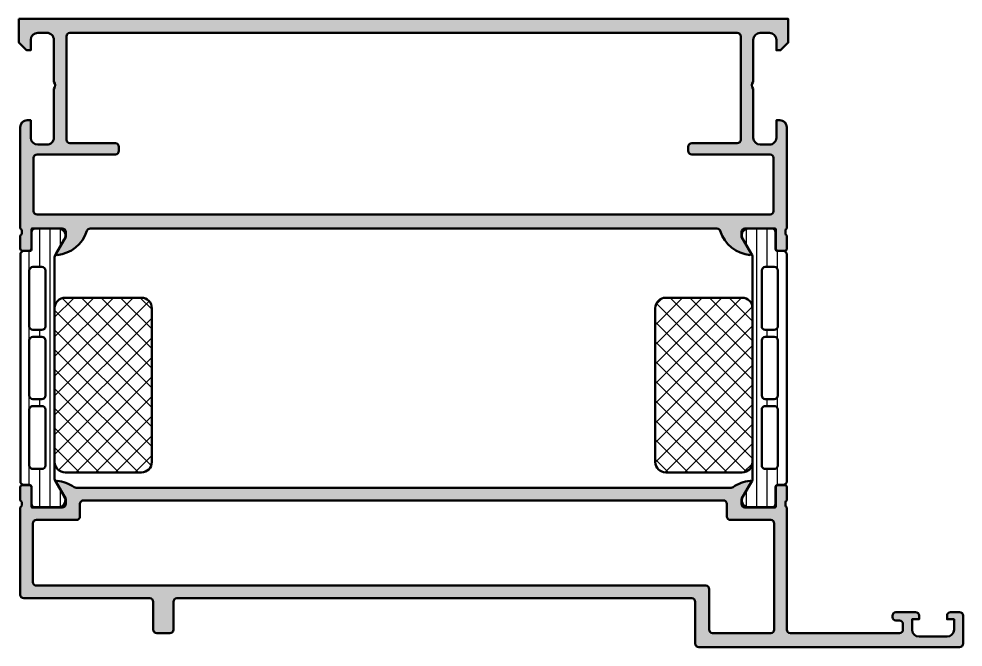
# Model space of a CAD drawing. Extents: x 0 to 135, y 0 to 90.
import ezdxf

# ---------------------------------------------------------------- set-up
doc = ezdxf.new("R2010")
doc.units = 0
for name, color, linetype, lineweight in [('0S-Alu contour', 7, 'Continuous', 50), ('0S-Alu hatch', 252, 'Continuous', 25), ('0S-Plastic contour', 254, 'Continuous', 50), ('0S-Plastic hatch', 253, 'Continuous', 25), ('0S-PT contour', 91, 'Continuous', 50), ('0S-PT hatch', 103, 'Continuous', 25)]:
    doc.layers.add(name, color=color, linetype=linetype, lineweight=lineweight)
pattern_1 = [(135, (0, 0), (-1.403165018917055, -1.403165018917055), []), (225, (0, 0), (1.403165018917055, -1.403165018917055), [])]
pattern_2 = [(90, (0, 0), (-1.4859, 0), [])]

# ---------------------------------------------------------------- blocks, each defined once
blk = doc.blocks.new('436110__9EE222F6_329C_436B_9335_804B2FE5B6AD_')
at = {"layer": '0S-Alu hatch'}
h = blk.add_hatch(color=256, dxfattribs=at)
edge = h.paths.add_edge_path()
edge.add_line((0, 89.9), (109.9999999999999, 89.90000000002183))
edge.add_line((109.9999999999999, 89.90000000002183), (109.9999999999999, 86.50000000000043))
edge.add_line((109.9999999999999, 86.50000000000043), (108.8999999999993, 85.4))
edge.add_line((108.8999999999993, 85.4), (108.2999999999997, 85.39999999999996))
edge.add_line((108.2999999999997, 85.39999999999996), (108.2999999999996, 86.90000000000006))
edge.add_arc((107.2999999999996, 86.9000000000001), 1, 0, 89.99999999999349)
edge.add_line((107.2999999999997, 87.9000000000001), (105.9999999999996, 87.9))
edge.add_arc((105.9999999999999, 86.90000000000006), 0.999999999999943, 90.00000000001303, 180)
edge.add_line((104.9999999999999, 86.90000000000006), (104.9999999999999, 80.9))
edge.add_arc((105.5249999999998, 80.4), 0.7249999999999835, 136.3971810272951, 223.6028189727048)
edge.add_line((104.9999999999999, 79.9), (104.9999999999999, 72.89999999999992))
edge.add_arc((105.9999999999999, 72.89999999999998), 1, 180, 270)
edge.add_line((105.9999999999999, 71.89999999999996), (107.2999999999997, 71.90000000000006))
edge.add_arc((107.2999999999999, 72.89999999999998), 0.9999999999999147, 269.999999999987, 360)
edge.add_line((108.2999999999998, 72.89999999999998), (108.2999999999998, 75.4))
edge.add_line((108.2999999999998, 75.4), (108.7999999999996, 75.4))
edge.add_ellipse((108.7999999999993, 74.39999999999971), major_axis=(-1.000000000000298, 0), ratio=1, start_angle=180, end_angle=269.99999999998124, ccw=False)
edge.add_line((109.7999999999996, 74.3999999999997), (109.8000000000008, 59.90000000002126))
edge.add_arc((109.8788364465438, 59.63247940802824), 0.2788950563273089, 106.4198764194769, 181.1645893740625)
edge.add_line((109.5999990000009, 59.62681100003004), (109.5999990000008, 59.17321700003))
edge.add_arc((109.8788670956442, 59.167556340553), 0.2789255417373412, 178.837129927126, 253.5754054446489)
edge.add_line((109.800000000001, 58.90001300002988), (109.800000000001, 57.02000200002146))
edge.add_ellipse((109.5000000000008, 57.02000200002153), major_axis=(-0.3000000000001819, 0), ratio=1, start_angle=90, end_angle=180, ccw=False)
edge.add_line((109.5000000000008, 56.72000200002134), (108.5200256809579, 56.72000200002137))
edge.add_ellipse((108.5200256809581, 57.02000200002131), major_axis=(-0.2999999999999403, 0), ratio=1, start_angle=0, end_angle=89.9999999999593, ccw=False)
edge.add_line((108.2200256809582, 57.02000200002132), (108.2200256809582, 59.78000000002149))
edge.add_arc((108.1000256809581, 59.78000000002126), 0.1200000000001182, 0, 90.00000000010857)
edge.add_line((108.1000256809578, 59.90000000002138), (103.800000000001, 59.90000000002144))
edge.add_arc((103.800000000001, 59.40000000002143), 0.5, 90, 180)
edge.add_line((103.3000000000009, 59.40000000002143), (103.3000000000009, 58.70000000002156))
edge.add_line((103.3000000000009, 58.70000000002156), (104.6814954576228, 56.30717967699408))
edge.add_ellipse((104.5618802153523, 56.23811978466974), major_axis=(-0.1381197846483221, 0), ratio=1, start_angle=84.37742244924738, end_angle=210.0000000000823, ccw=False)
edge.add_ellipse((105.0382232411753, 61.07660886188057), major_axis=(-5.000000000011367, 0), ratio=1, start_angle=17.748416355920824, end_angle=84.37742244920958, ccw=False)
edge.add_arc((99.79999999998724, 59.40000000004324), 0.4999999999999947, 17.74841635591996, 90)
edge.add_line((99.79999999998724, 59.90000000004322), (10.2000000000138, 59.90000000004323))
edge.add_arc((10.2000000000138, 59.40000000004326), 0.5, 90, 162.2515836440938)
edge.add_ellipse((4.961776758823865, 61.0766088618822), major_axis=(-5.000000000012661, 0), ratio=1, start_angle=95.62257755079548, end_angle=162.2515836440667, ccw=False)
edge.add_ellipse((5.438119784647135, 56.23811978467009), major_axis=(-0.1381197846482972, 0), ratio=1, start_angle=-29.999999999928377, end_angle=95.62257755089342, ccw=False)
edge.add_line((5.31850454237639, 56.30717967699409), (6.699999999998794, 58.70000000002159))
edge.add_line((6.699999999998794, 58.70000000002159), (6.699999999998794, 59.40000000002149))
edge.add_arc((6.199999999998794, 59.40000000002147), 0.5, 0, 90)
edge.add_line((6.199999999998794, 59.90000000002146), (1.899974319041461, 59.90000000002144))
edge.add_arc((1.899974319041461, 59.78000000002154), 0.1199999999998909, 90, 180)
edge.add_line((1.779974319041571, 59.78000000002154), (1.779974319041571, 57.02000200002155))
edge.add_ellipse((1.47997431904162, 57.02000200002132), major_axis=(-0.2999999999999505, 0), ratio=1, start_angle=90.00000000004161, end_angle=180, ccw=False)
edge.add_line((1.479974319041838, 56.72000200002137), (0.4999999999989769, 56.72000200002137))
edge.add_ellipse((0.4999999999989726, 57.02000200002154), major_axis=(-0.3000000000001748, 0), ratio=1, start_angle=0, end_angle=90.0000000000008, ccw=False)
edge.add_line((0.1999999999987949, 57.02000200002155), (0.1999999999987949, 58.90001300002987))
edge.add_arc((0.1211329043555906, 59.167556340553), 0.2789255417373432, 286.4245945553506, 361.1628700728681)
edge.add_line((0.4000009999989542, 59.17321700002998), (0.4000009999989516, 59.62681100003004))
edge.add_arc((0.1211635534558582, 59.63247940802827), 0.2788950563274776, 358.8354106259322, 433.5801235805342)
edge.add_line((0.1999999999987907, 59.90000000002147), (0.1999999999997044, 74.39999999999947))
edge.add_ellipse((1.200000000000027, 74.39999999999971), major_axis=(-1.000000000000323, 0), ratio=1, start_angle=270.000000000012, end_angle=360, ccw=False)
edge.add_line((1.199999999999818, 75.40000000000003), (1.699999999999704, 75.40000000000006))
edge.add_line((1.699999999999704, 75.40000000000006), (1.699999999999704, 72.90000000000043))
edge.add_arc((2.699999999999931, 72.9000000000002), 1.000000000000227, 180, 269.999999999987)
edge.add_line((2.699999999999704, 71.89999999999996), (3.999999999999658, 71.9))
edge.add_arc((3.999999999999772, 72.90000000000015), 1.000000000000142, 269.9999999999935, 360)
edge.add_line((4.999999999999914, 72.90000000000015), (4.999999999999886, 79.9))
edge.add_arc((4.475000000000136, 80.4), 0.7249999999998205, 316.3971810272827, 403.6028189727186)
edge.add_line((4.999999999999874, 80.9), (4.999999999999886, 86.89999999999996))
edge.add_arc((3.999999999999772, 86.89999999999986), 1.000000000000113, 0, 90.00000000000651)
edge.add_line((3.999999999999658, 87.89999999999996), (2.699999999999704, 87.90000000000003))
edge.add_arc((2.700000000000159, 86.89999999999964), 1.000000000000397, 90.00000000002605, 180)
edge.add_line((1.699999999999761, 86.89999999999964), (1.699999999999704, 85.40000000000006))
edge.add_line((1.699999999999704, 85.40000000000006), (1.099999999999567, 85.4000000000001))
edge.add_line((1.099999999999567, 85.4000000000001), (-3.411e-13, 86.50000000000003))
edge.add_line((-3.411e-13, 86.50000000000003), (0, 89.9))
edge = h.paths.add_edge_path()
edge.add_arc((7.299999999999954, 87.40000000001083), 0.5000000000001137, 90.00000000001303, 180)
edge.add_line((6.79999999999984, 87.40000000001083), (6.799999999999641, 72.60000000001091))
edge.add_arc((7.299999999999613, 72.60000000001091), 0.4999999999999716, 180, 270)
edge.add_line((7.299999999999613, 72.10000000001094), (13.79999999999973, 72.10000000001097))
edge.add_ellipse((13.79999999999973, 71.60000000001097), major_axis=(-0.5, 0), ratio=1, start_angle=180, end_angle=270, ccw=False)
edge.add_line((14.29999999999973, 71.60000000001097), (14.29999999999978, 71.00000000001089))
edge.add_ellipse((13.79999999999984, 71.00000000001089), major_axis=(-0.4999999999999432, 0), ratio=1, start_angle=90, end_angle=180, ccw=False)
edge.add_line((13.79999999999984, 70.50000000001094), (2.599999999999454, 70.50000000001089))
edge.add_arc((2.59999999999934, 70.00000000001089), 0.5, 89.99999999998697, 180)
edge.add_line((2.09999999999934, 70.00000000001097), (2.099999999999425, 62.40000000002154))
edge.add_arc((2.59999999999934, 62.40000000002154), 0.4999999999999148, 180, 269.999999999987)
edge.add_line((2.599999999999226, 61.90000000002163), (107.4000000000004, 61.90000000002218))
edge.add_arc((107.4000000000004, 62.40000000002217), 0.5, 270, 360)
edge.add_line((107.9000000000004, 62.4000000000222), (107.9000000000001, 70.00000000001089))
edge.add_arc((107.4000000000001, 70.00000000001089), 0.500000000000057, 0, 90.00000000001303)
edge.add_line((107.4, 70.50000000001094), (96.20000000000141, 70.50000000001089))
edge.add_ellipse((96.20000000000152, 71.00000000001089), major_axis=(-0.5, 0), ratio=1, start_angle=0, end_angle=89.99999999998698, ccw=False)
edge.add_line((95.70000000000152, 71.00000000001091), (95.70000000000154, 71.60000000001097))
edge.add_ellipse((96.20000000000152, 71.60000000001097), major_axis=(-0.4999999999999716, 0), ratio=1, start_angle=270, end_angle=360, ccw=False)
edge.add_line((96.20000000000152, 72.10000000001094), (102.7000000000017, 72.10000000001087))
edge.add_arc((102.7000000000017, 72.600000000011), 0.5000000000001137, 270, 360)
edge.add_line((103.2000000000018, 72.600000000011), (103.2000000000014, 87.40000000003226))
edge.add_arc((102.7000000000012, 87.40000000003226), 0.5000000000002843, 0, 90.00000000001303)
edge.add_line((102.7000000000011, 87.90000000003255), (7.29999999999984, 87.90000000001095))
at = {"layer": '0S-Alu contour', "color": 7}
for points in [[(0, 89.9), (109.9999999999999, 89.90000000002183), (109.9999999999999, 86.50000000000043), (108.8999999999993, 85.4), (108.2999999999997, 85.39999999999996), (108.2999999999996, 86.90000000000006)], [(1.699999999999761, 86.89999999999964), (1.699999999999704, 85.40000000000006), (1.099999999999567, 85.4000000000001), (-3.411e-13, 86.50000000000003), (0, 89.9)], [(3.999999999999658, 87.89999999999996), (2.699999999999704, 87.90000000000003)], [(102.7000000000011, 87.90000000003255), (7.29999999999984, 87.90000000001095)], [(107.2999999999997, 87.9000000000001), (105.9999999999996, 87.9)], [(4.999999999999874, 80.9), (4.999999999999886, 86.89999999999996)], [(6.79999999999984, 87.40000000001083), (6.799999999999641, 72.60000000001091)], [(103.2000000000018, 72.600000000011), (103.2000000000014, 87.40000000003226)], [(104.9999999999999, 86.90000000000006), (104.9999999999999, 80.9)], [(4.999999999999914, 72.90000000000015), (4.999999999999886, 79.9)], [(104.9999999999999, 79.9), (104.9999999999999, 72.89999999999992)], [(0.1999999999987907, 59.90000000002147), (0.1999999999997044, 74.39999999999947)], [(1.199999999999818, 75.40000000000003), (1.699999999999704, 75.40000000000006), (1.699999999999704, 72.90000000000043)], [(108.2999999999998, 72.89999999999998), (108.2999999999998, 75.4), (108.7999999999996, 75.4)], [(109.7999999999996, 74.3999999999997), (109.8000000000008, 59.90000000002126)], [(2.699999999999704, 71.89999999999996), (3.999999999999658, 71.9)], [(7.299999999999613, 72.10000000001094), (13.79999999999973, 72.10000000001097)], [(14.29999999999973, 71.60000000001097), (14.29999999999978, 71.00000000001089)], [(95.70000000000152, 71.00000000001091), (95.70000000000154, 71.60000000001097)], [(96.20000000000152, 72.10000000001094), (102.7000000000017, 72.10000000001087)], [(105.9999999999999, 71.89999999999996), (107.2999999999997, 71.90000000000006)], [(13.79999999999984, 70.50000000001094), (2.599999999999454, 70.50000000001089)], [(107.4, 70.50000000001094), (96.20000000000141, 70.50000000001089)], [(2.09999999999934, 70.00000000001097), (2.099999999999425, 62.40000000002154)], [(107.9000000000004, 62.4000000000222), (107.9000000000001, 70.00000000001089)], [(2.599999999999226, 61.90000000002163), (107.4000000000004, 61.90000000002218)], [(0.4000009999989542, 59.17321700002998), (0.4000009999989516, 59.62681100003004)], [(1.779974319041571, 59.78000000002154), (1.779974319041571, 57.02000200002155)], [(6.199999999998794, 59.90000000002146), (1.899974319041461, 59.90000000002144)], [(99.79999999998724, 59.90000000004322), (10.2000000000138, 59.90000000004323)], [(108.1000256809578, 59.90000000002138), (103.800000000001, 59.90000000002144)], [(108.2200256809582, 57.02000200002132), (108.2200256809582, 59.78000000002149)], [(109.5999990000009, 59.62681100003004), (109.5999990000008, 59.17321700003)], [(0.1999999999987949, 57.02000200002155), (0.1999999999987949, 58.90001300002987)], [(5.31850454237639, 56.30717967699409), (6.699999999998794, 58.70000000002159), (6.699999999998794, 59.40000000002149)], [(103.3000000000009, 59.40000000002143), (103.3000000000009, 58.70000000002156), (104.6814954576228, 56.30717967699408)], [(109.800000000001, 58.90001300002988), (109.800000000001, 57.02000200002146)], [(1.479974319041838, 56.72000200002137), (0.4999999999989769, 56.72000200002137)], [(109.5000000000008, 56.72000200002134), (108.5200256809579, 56.72000200002137)]]:
    blk.add_lwpolyline(points, dxfattribs=at)
for centre, radius, start, end in [((2.700000000000159, 86.89999999999964), 1.000000000000397, 90.00000000002605, 180), ((3.999999999999772, 86.89999999999986), 1.000000000000113, 0, 90.00000000000651), ((7.299999999999954, 87.40000000001083), 0.5000000000001137, 90.00000000001303, 180), ((102.7000000000012, 87.40000000003226), 0.5000000000002843, 0, 90.00000000001303), ((105.9999999999999, 86.90000000000006), 0.999999999999943, 90.00000000001303, 180), ((107.2999999999996, 86.9000000000001), 1, 0, 89.99999999999349), ((4.475000000000136, 80.4), 0.7249999999998205, 316.3971810272827, 43.6028189727187), ((105.5249999999998, 80.4), 0.7249999999999835, 136.3971810272951, 223.6028189727048), ((2.699999999999931, 72.9000000000002), 1.000000000000227, 180, 269.999999999987), ((3.999999999999772, 72.90000000000015), 1.000000000000142, 269.9999999999935, 0), ((7.299999999999613, 72.60000000001091), 0.4999999999999716, 180, 270), ((102.7000000000017, 72.600000000011), 0.5000000000001137, 270, 0), ((105.9999999999999, 72.89999999999998), 1, 180, 270), ((107.2999999999999, 72.89999999999998), 0.9999999999999147, 269.999999999987, 0), ((2.59999999999934, 70.00000000001089), 0.5, 89.99999999998697, 180), ((107.4000000000001, 70.00000000001089), 0.500000000000057, 0, 90.00000000001303), ((2.59999999999934, 62.40000000002154), 0.4999999999999148, 180, 269.999999999987), ((107.4000000000004, 62.40000000002217), 0.5, 270, 0), ((0.1211635534558582, 59.63247940802827), 0.2788950563274776, 358.8354106259322, 73.58012358053422), ((1.899974319041461, 59.78000000002154), 0.1199999999998909, 90, 180), ((6.199999999998794, 59.40000000002147), 0.5, 0, 90), ((10.2000000000138, 59.40000000004326), 0.5, 90, 162.2515836440938), ((99.79999999998724, 59.40000000004324), 0.4999999999999947, 17.74841635591996, 90), ((103.800000000001, 59.40000000002143), 0.5, 90, 180), ((108.1000256809581, 59.78000000002126), 0.1200000000001182, 0, 90.00000000010857), ((109.8788364465438, 59.63247940802824), 0.2788950563273089, 106.4198764194769, 181.1645893740625), ((0.1211329043555906, 59.167556340553), 0.2789255417373432, 286.4245945553506, 1.162870072868045), ((109.8788670956442, 59.167556340553), 0.2789255417373412, 178.837129927126, 253.5754054446489)]:
    blk.add_arc(centre, radius, start, end, dxfattribs=at)
at = {"layer": '0S-Alu contour', "color": 7, "extrusion": (0, 0, -1)}
for centre, radius, start, end in [((-1.200000000000027, 74.39999999999971), 1.000000000000323, 0, 89.99999999998799), ((-108.7999999999993, 74.39999999999971), 1.000000000000298, 90.00000000001874, 180), ((-13.79999999999973, 71.60000000001097), 0.5, 90, 180), ((-96.20000000000152, 71.60000000001097), 0.4999999999999716, 0, 90), ((-13.79999999999984, 71.00000000001089), 0.4999999999999432, 180, 270), ((-96.20000000000152, 71.00000000001089), 0.5, 270.000000000013, 0), ((-4.961776758823865, 61.0766088618822), 5.000000000012661, 197.7484163559334, 264.3774224492045), ((-105.0382232411753, 61.07660886188057), 5.000000000011367, 275.6225775507904, 342.2515836440792), ((-0.4999999999989726, 57.02000200002154), 0.3000000000001748, 269.9999999999992, 0), ((-1.47997431904162, 57.02000200002132), 0.2999999999999505, 180, 269.9999999999584), ((-108.5200256809581, 57.02000200002131), 0.2999999999999403, 270.0000000000407, 0), ((-109.5000000000008, 57.02000200002153), 0.3000000000001819, 180, 270), ((-5.438119784647135, 56.23811978467009), 0.1381197846482972, 264.3774224491066, 29.99999999992843), ((-104.5618802153523, 56.23811978466974), 0.1381197846483221, 149.9999999999177, 275.6225775507526)]:
    blk.add_arc(centre, radius, start, end, dxfattribs=at)
blk = doc.blocks.new('436140__7C96494B_9303_4FCF_8502_EBD8BE55BC1F_')
at = {"layer": '0S-Alu hatch'}
h = blk.add_hatch(color=256, dxfattribs=at)
edge = h.paths.add_edge_path()
edge.add_ellipse((0.6999998920942396, 7.499918030038215), major_axis=(-0.4999998920933129, 0), ratio=1, start_angle=0, end_angle=90.0001587912792, ccw=False)
edge.add_line((0.2000000000009265, 7.499918030038216), (0.2000000000009265, 19.99997295941665))
edge.add_arc((0.1211635534579045, 20.26749355140977), 0.2788950563274279, 286.4198764194879, 361.1645893740941)
edge.add_line((0.4000010000009456, 20.27316195940813), (0.4000010000009411, 20.72675595940824))
edge.add_arc((0.1211329043578644, 20.73241661888531), 0.2789255417370585, 358.83712992711, 433.5754054446555)
edge.add_line((0.2000000000009584, 20.99995995940818), (0.200000000000955, 22.87997095941673))
edge.add_ellipse((0.5000000000009388, 22.87997095941671), major_axis=(-0.2999999999999837, 0), ratio=1, start_angle=270.00000000000017, end_angle=360, ccw=False)
edge.add_line((0.500000000000938, 23.17997095941669), (1.479974319043719, 23.17997095941669))
edge.add_ellipse((1.479974319043722, 22.87997095941666), major_axis=(-0.3000000000000362, 0), ratio=1, start_angle=180, end_angle=270.00000000000057, ccw=False)
edge.add_line((1.779974319043759, 22.87997095941667), (1.779974319043731, 20.11997295941663))
edge.add_arc((1.899974319043678, 20.11997295941663), 0.1199999999999477, 180, 270)
edge.add_line((1.899974319043678, 19.99997295941668), (6.200000000000699, 19.9999729594161))
edge.add_arc((6.200000000000599, 20.49997295941637), 0.5000000000002558, 270.0000000000114, 360)
edge.add_line((6.700000000000855, 20.49997295941637), (6.70000000000077, 21.19997295941624))
edge.add_line((6.70000000000077, 21.19997295941624), (5.318504542378477, 23.59279328244392))
edge.add_ellipse((5.438119784649058, 23.66185317476816), major_axis=(-0.1381197846482726, 0), ratio=1, start_angle=-97.7024374940388, end_angle=30.000000000048203, ccw=False)
edge.add_ellipse((4.990501396666443, 18.82050193997578), major_axis=(-4.999999999988236, 0), ratio=1, start_angle=234.5327752987773, end_angle=264.6507719903842, ccw=False)
edge.add_arc((8.181805758115402, 23.29996356751394), 0.5000000000108502, 234.532775298719, 269.9999999999495)
edge.add_line((8.181805758114962, 22.79996356750309), (101.8181942418812, 22.79996356749958))
edge.add_arc((101.8181942418812, 23.29996356749985), 0.50000000000027, 270, 305.4672247012947)
edge.add_ellipse((105.0094986033353, 18.82050193996339), major_axis=(-5.000000000000412, 0), ratio=1, start_angle=275.3492280096049, end_angle=305.46722470128066, ccw=False)
edge.add_ellipse((104.5618802153526, 23.66185317476786), major_axis=(-0.1381197846483983, 0), ratio=1, start_angle=149.9999999999529, end_angle=277.7024374940786, ccw=False)
edge.add_line((104.6814954576233, 23.59279328244356), (103.3000000000008, 21.19997295941609))
edge.add_line((103.3000000000008, 21.19997295941609), (103.3000000000008, 20.49997295941623))
edge.add_arc((103.8000000000005, 20.4999729594161), 0.4999999999997016, 180, 269.9999999999853)
edge.add_line((103.8000000000004, 19.99997295941639), (108.1000256809581, 19.99997295941621))
edge.add_arc((108.1000256809581, 20.11997295941622), 0.1200000000000045, 270, 360)
edge.add_line((108.2200256809581, 20.11997295941622), (108.2200256809581, 22.87997095941621))
edge.add_ellipse((108.5200256809581, 22.87997095941621), major_axis=(-0.2999999999999971, 0), ratio=1, start_angle=270.00000000000273, end_angle=360, ccw=False)
edge.add_line((108.520025680958, 23.1799709594162), (109.5000000000008, 23.1799709594162))
edge.add_ellipse((109.5000000000008, 22.8799709594162), major_axis=(-0.2999999999999971, 0), ratio=1, start_angle=180, end_angle=269.99999999999727, ccw=False)
edge.add_line((109.8000000000008, 22.87997095941618), (109.8000000000008, 20.99995995940767))
edge.add_arc((109.878867095644, 20.73241661888477), 0.278925541737111, 106.4245945553527, 181.1628700728859)
edge.add_line((109.5999990000009, 20.72675595940772), (109.5999990000009, 20.2731619594077))
edge.add_arc((109.8788364465439, 20.2674935514093), 0.2788950563274242, 178.8354106258968, 253.5801235805058)
edge.add_line((109.8000000000008, 19.99997295941619), (109.8000000000009, 2.499804294055977))
edge.add_arc((110.3000000000008, 2.499804294055891), 0.4999999999999574, 180, 269.9999999999804)
edge.add_line((110.3000000000007, 1.999804294055934), (125.8998047881404, 1.99980429405636))
edge.add_arc((125.8997806406958, 2.499987714976057), 0.5001834215025825, 270.0027660786083, 359.9972339213509)
edge.add_line((126.3999640616154, 2.499963567531096), (126.3999640616152, 3.299958989894747))
edge.add_arc((125.899930673993, 3.299925602272367), 0.5000333887369401, 0.0038256840676341, 89.99617431577407)
edge.add_line((125.8999640616153, 3.799958989894648), (125.3999640616151, 3.79995898989469))
edge.add_ellipse((125.3999540994832, 4.299949027762892), major_axis=(-0.4999900379674475, 0), ratio=1, start_angle=-0.0011415991285730342, end_angle=90.00114159896918, ccw=False)
edge.add_line((124.899964061615, 4.299958989896167), (124.8999640616151, 4.499963567531651))
edge.add_ellipse((125.3999566269646, 4.499971002182198), major_axis=(-0.499992565404705, 0), ratio=1, start_angle=-90.00085196089691, end_angle=0.000851960867919388, ccw=False)
edge.add_line((125.3999640616154, 4.999963567531622), (128.1999518545837, 4.999963567531423))
edge.add_ellipse((128.1999491137161, 4.499960826663579), major_axis=(-0.500002740875357, 0), ratio=1, start_angle=180.0003140784808, end_angle=269.9996859214384, ccw=False)
edge.add_line((128.699951854584, 4.499963567530391), (128.699951854584, 3.999963567531395))
edge.add_line((128.699951854584, 3.999963567531395), (127.6999518545842, 3.999963567531352))
edge.add_line((127.6999518545842, 3.999963567531352), (127.6999518545841, 2.499963567531224))
edge.add_arc((128.6999716777318, 2.499983390679034), 1.000019823344141, 180.0011357606123, 269.9988642398157)
edge.add_line((128.6999518545841, 1.499963567531367), (132.699951854584, 1.499963567531366))
edge.add_arc((132.6999320314362, 2.499983390679247), 1.000019823344355, 270.0011357601908, 359.9988642400294)
edge.add_line((133.699951854584, 2.499963567535296), (133.6999518545842, 3.999963567531267))
edge.add_line((133.6999518545842, 3.999963567531267), (132.699951854584, 3.999963567531381))
edge.add_line((132.699951854584, 3.999963567531381), (132.699951854584, 4.499963567531423))
edge.add_ellipse((133.1999545954516, 4.499960826663784), major_axis=(-0.5000027408750986, 0), ratio=1, start_angle=270.00031407856807, end_angle=359.99968592151924, ccw=False)
edge.add_line((133.199951854584, 4.999963567531381), (134.499970165131, 4.999963567531324))
edge.add_ellipse((134.4999150615749, 4.499908463975417), major_axis=(-0.500055106591974, 0), ratio=1, start_angle=180.0063137065699, end_angle=269.9936862934436, ccw=False)
edge.add_line((134.9999701651308, 4.499963567531584), (134.9999701651308, 0.4999635675315659))
edge.add_ellipse((134.4999306950666, 0.5000030375955871), major_axis=(-0.5000394716219578, 0), ratio=1, start_angle=90.00452257920438, end_angle=179.9954774207698, ccw=False)
edge.add_line((134.4999701651311, -3.64324686188e-05), (97.19999933329646, -3.6432517561e-05))
edge.add_ellipse((97.1999993332957, 0.4999635674761321), major_axis=(-0.4999999999936932, 0), ratio=1, start_angle=0, end_angle=90.00000000008629, ccw=False)
edge.add_line((96.699999333302, 0.4999635674761294), (96.69999933330382, 6.499962630987525))
edge.add_arc((96.19999933330384, 6.499962630987852), 0.5, 0, 89.99999999999022)
edge.add_line((96.1999993333039, 6.999962630987852), (22.59999933330286, 6.999962630993451))
edge.add_arc((22.59999933330288, 6.499962630993493), 0.4999999999999574, 90.0000000000016, 180)
edge.add_line((22.09999933330292, 6.499962630993493), (22.09999933330292, 2.499968209711155))
edge.add_ellipse((21.59999933330293, 2.499968209710772), major_axis=(-0.4999999999999858, 0), ratio=1, start_angle=90.00000000002927, end_angle=180, ccw=False)
edge.add_line((21.59999933330319, 1.999968209710786), (19.70000000000078, 1.99996820971144))
edge.add_ellipse((19.70000000000053, 2.499968209711026), major_axis=(-0.4999999999995861, 0), ratio=1, start_angle=0, end_angle=90.00000000002927, ccw=False)
edge.add_line((19.20000000000094, 2.499968209711028), (19.20000000000081, 6.499968209712505))
edge.add_arc((18.70000003773836, 6.499968209712818), 0.4999999622624501, 0, 90.00015804384013)
edge.add_line((18.69999865854578, 6.999968171973366), (0.7000012778092639, 6.999918137946822))
edge = h.paths.add_edge_path()
edge.add_line((8.234831274365744, 18.196236756256), (2.500000000000653, 18.19623675625642))
edge.add_arc((2.500000000001818, 17.69623675625553), 0.5000000000008811, 90.00000000013353, 180)
edge.add_line((2.000000000000937, 17.69623675625485), (2.000000000000966, 9.299963567492853))
edge.add_arc((2.500000000001506, 9.299963567492853), 0.5000000000005401, 180, 269.9999999999381)
edge.add_line((2.500000000000966, 8.799963567492298), (98.19999933329775, 8.799963567492824))
edge.add_ellipse((98.19999933329768, 8.299963567492725), major_axis=(-0.5000000000000995, 0), ratio=1, start_angle=180, end_angle=269.99999999999187, ccw=False)
edge.add_line((98.6999993332978, 8.299963567492483), (98.69999933329586, 2.49980416843752))
edge.add_arc((99.19483992654477, 2.494804168437326), 0.494865853264216, 179.4210880178027, 269.421088017824)
edge.add_line((99.18983992654474, 1.999963575188431), (107.5000000000027, 1.99980416843735))
edge.add_arc((107.5000000000026, 2.499804168437322), 0.4999999999999716, 270.0000000000065, 360)
edge.add_line((108.0000000000026, 2.499804168437407), (108.0000000000025, 17.69623675625615))
edge.add_arc((107.5000000000024, 17.69623675625615), 0.5000000000001279, 0, 89.99999999997883)
edge.add_line((107.5000000000026, 18.19623675625627), (101.7291058556214, 18.19623675625627))
edge.add_ellipse((101.7291058556212, 18.6962367562561), major_axis=(-0.4999999999998295, 0), ratio=1, start_angle=0, end_angle=90.00000000002768, ccw=False)
edge.add_line((101.2291058556213, 18.69623675625581), (101.2291058556214, 20.49996356750023))
edge.add_arc((100.7291058556213, 20.49996356750023), 0.5000000000000853, 0, 90.00000000000325)
edge.add_line((100.7291058556213, 20.99996356750032), (9.234831274365916, 20.99996356750041))
edge.add_arc((9.234831274365815, 20.4999635675004), 0.5000000000000142, 89.99999999998862, 180)
edge.add_line((8.734831274365803, 20.49996356750043), (8.734831274365831, 18.6962367562561))
edge.add_ellipse((8.234831274365744, 18.6962367562561), major_axis=(-0.5000000000000853, 0), ratio=1, start_angle=90, end_angle=180, ccw=False)
at = {"layer": '0S-Alu contour', "color": 7}
for points in [[(0.500000000000938, 23.17997095941669), (1.479974319043719, 23.17997095941669)], [(6.700000000000855, 20.49997295941637), (6.70000000000077, 21.19997295941624), (5.318504542378477, 23.59279328244392)], [(104.6814954576233, 23.59279328244356), (103.3000000000008, 21.19997295941609), (103.3000000000008, 20.49997295941623)], [(108.520025680958, 23.1799709594162), (109.5000000000008, 23.1799709594162)], [(0.2000000000009584, 20.99995995940818), (0.200000000000955, 22.87997095941673)], [(1.779974319043759, 22.87997095941667), (1.779974319043731, 20.11997295941663)], [(8.181805758114962, 22.79996356750309), (101.8181942418812, 22.79996356749958)], [(108.2200256809581, 20.11997295941622), (108.2200256809581, 22.87997095941621)], [(109.8000000000008, 22.87997095941618), (109.8000000000008, 20.99995995940767)], [(0.4000010000009456, 20.27316195940813), (0.4000010000009411, 20.72675595940824)], [(8.734831274365803, 20.49996356750043), (8.734831274365831, 18.6962367562561)], [(100.7291058556213, 20.99996356750032), (9.234831274365916, 20.99996356750041)], [(101.2291058556213, 18.69623675625581), (101.2291058556214, 20.49996356750023)], [(109.5999990000009, 20.72675595940772), (109.5999990000009, 20.2731619594077)], [(0.2000000000009265, 7.499918030038216), (0.2000000000009265, 19.99997295941665)], [(1.899974319043678, 19.99997295941668), (6.200000000000699, 19.9999729594161)], [(103.8000000000004, 19.99997295941639), (108.1000256809581, 19.99997295941621)], [(109.8000000000008, 19.99997295941619), (109.8000000000009, 2.499804294055977)], [(2.000000000000937, 17.69623675625485), (2.000000000000966, 9.299963567492853)], [(8.234831274365744, 18.196236756256), (2.500000000000653, 18.19623675625642)], [(107.5000000000026, 18.19623675625627), (101.7291058556214, 18.19623675625627)], [(108.0000000000026, 2.499804168437407), (108.0000000000025, 17.69623675625615)], [(2.500000000000966, 8.799963567492298), (98.19999933329775, 8.799963567492824)], [(98.6999993332978, 8.299963567492483), (98.69999933329586, 2.49980416843752)], [(18.69999865854578, 6.999968171973366), (0.7000012778092638, 6.999918137946822)], [(96.1999993333039, 6.999962630987852), (22.59999933330286, 6.999962630993451)], [(19.20000000000094, 2.499968209711028), (19.20000000000081, 6.499968209712505)], [(22.09999933330292, 6.499962630993493), (22.09999933330292, 2.499968209711155)], [(96.699999333302, 0.4999635674761294), (96.69999933330382, 6.499962630987525)], [(124.899964061615, 4.299958989896167), (124.8999640616151, 4.499963567531651)], [(125.3999640616154, 4.999963567531622), (128.1999518545837, 4.999963567531423)], [(128.699951854584, 4.499963567530391), (128.699951854584, 3.999963567531395), (127.6999518545842, 3.999963567531352), (127.6999518545841, 2.499963567531224)], [(133.699951854584, 2.499963567535296), (133.6999518545842, 3.999963567531267), (132.699951854584, 3.999963567531381), (132.699951854584, 4.499963567531423)], [(133.199951854584, 4.999963567531381), (134.499970165131, 4.999963567531324)], [(134.9999701651308, 4.499963567531584), (134.9999701651308, 0.4999635675315659)], [(125.8999640616153, 3.799958989894648), (125.3999640616151, 3.79995898989469)], [(126.3999640616154, 2.499963567531096), (126.3999640616152, 3.299958989894747)], [(21.59999933330319, 1.999968209710786), (19.70000000000078, 1.99996820971144)], [(99.18983992654474, 1.999963575188431), (107.5000000000027, 1.99980416843735)], [(110.3000000000007, 1.999804294055934), (125.8998047881404, 1.99980429405636)], [(128.6999518545841, 1.499963567531367), (132.699951854584, 1.499963567531366)], [(134.4999701651311, -3.64324686188e-05), (97.19999933329646, -3.6432517561e-05)]]:
    blk.add_lwpolyline(points, dxfattribs=at)
at = {"layer": '0S-Alu contour', "color": 7, "extrusion": (0, 0, -1)}
for centre, radius, start, end in [((-0.5000000000009388, 22.87997095941671), 0.2999999999999837, 0, 89.99999999999984), ((-1.479974319043722, 22.87997095941666), 0.3000000000000362, 89.99999999999945, 180), ((-5.438119784649058, 23.66185317476816), 0.1381197846482726, 329.9999999999518, 97.70243749403888), ((-4.990501396666443, 18.82050193997578), 4.999999999988236, 95.34922800961579, 125.4672247012227), ((-105.0094986033353, 18.82050193996339), 5.000000000000412, 54.53277529871937, 84.65077199039516), ((-104.5618802153526, 23.66185317476786), 0.1381197846483983, 82.29756250592142, 210.0000000000472), ((-108.5200256809581, 22.87997095941621), 0.2999999999999971, 0, 89.99999999999729), ((-109.5000000000008, 22.8799709594162), 0.2999999999999971, 90.00000000000273, 180), ((-8.234831274365744, 18.6962367562561), 0.5000000000000853, 180, 270), ((-101.7291058556212, 18.6962367562561), 0.4999999999998295, 269.9999999999723, 0), ((-98.19999933329768, 8.299963567492725), 0.5000000000000995, 90.00000000000813, 180), ((-0.6999998920942396, 7.499918030038215), 0.4999998920933129, 269.9998412087208, 0), ((-125.3999540994832, 4.299949027762892), 0.4999900379674475, 269.9988584010308, 0.0011415991286414), ((-125.3999566269646, 4.499971002182198), 0.499992565404705, 359.9991480391321, 90.00085196089694), ((-128.1999491137161, 4.499960826663579), 0.500002740875357, 90.00031407856157, 179.9996859215192), ((-133.1999545954516, 4.499960826663784), 0.5000027408750986, 0.0003140784807261, 89.9996859214319), ((-134.4999150615749, 4.499908463975417), 0.500055106591974, 90.00631370655643, 179.9936862934301), ((-19.70000000000053, 2.499968209711026), 0.4999999999995861, 269.9999999999707, 0), ((-21.59999933330293, 2.499968209710772), 0.4999999999999858, 180, 269.9999999999707), ((-97.1999993332957, 0.4999635674761321), 0.4999999999936932, 269.9999999999137, 0), ((-134.4999306950666, 0.5000030375955871), 0.5000394716219578, 180.0045225792303, 269.9954774207956)]:
    blk.add_arc(centre, radius, start, end, dxfattribs=at)
at = {"layer": '0S-Alu contour', "color": 7}
for centre, radius, start, end in [((8.181805758115402, 23.29996356751394), 0.5000000000108502, 234.532775298719, 269.9999999999495), ((101.8181942418812, 23.29996356749985), 0.50000000000027, 270, 305.4672247012947), ((0.1211329043578644, 20.73241661888531), 0.2789255417370585, 358.83712992711, 73.57540544465554), ((0.1211635534579045, 20.26749355140977), 0.2788950563274279, 286.4198764194879, 1.164589374094107), ((6.200000000000599, 20.49997295941637), 0.5000000000002558, 270.0000000000114, 0), ((9.234831274365815, 20.4999635675004), 0.5000000000000142, 89.99999999998862, 180), ((100.7291058556213, 20.49996356750023), 0.5000000000000853, 0, 90.00000000000325), ((103.8000000000005, 20.4999729594161), 0.4999999999997016, 180, 269.9999999999853), ((109.8788364465439, 20.2674935514093), 0.2788950563274242, 178.8354106258968, 253.5801235805058), ((109.878867095644, 20.73241661888477), 0.278925541737111, 106.4245945553527, 181.1628700728859), ((1.899974319043678, 20.11997295941663), 0.1199999999999477, 180, 270), ((108.1000256809581, 20.11997295941622), 0.1200000000000045, 270, 0), ((2.500000000001818, 17.69623675625553), 0.5000000000008811, 90.00000000013353, 180), ((107.5000000000024, 17.69623675625615), 0.5000000000001279, 0, 89.99999999997883), ((2.500000000001506, 9.299963567492853), 0.5000000000005401, 180, 269.9999999999381), ((18.70000003773836, 6.499968209712818), 0.4999999622624501, 0, 90.00015804384013), ((22.59999933330288, 6.499962630993493), 0.4999999999999574, 90.0000000000016, 180), ((96.19999933330384, 6.499962630987852), 0.5, 0, 89.99999999999022), ((125.899930673993, 3.299925602272367), 0.5000333887369401, 0.0038256840676341, 89.99617431577407), ((99.19483992654477, 2.494804168437326), 0.494865853264216, 179.4210880178027, 269.421088017824), ((107.5000000000026, 2.499804168437322), 0.4999999999999716, 270.0000000000065, 0), ((110.3000000000008, 2.499804294055891), 0.4999999999999574, 180, 269.9999999999804), ((125.8997806406958, 2.499987714976057), 0.5001834215025825, 270.0027660786083, 359.9972339213509), ((128.6999716777318, 2.499983390679034), 1.000019823344141, 180.0011357606123, 269.9988642398157), ((132.6999320314362, 2.499983390679247), 1.000019823344355, 270.0011357601908, 359.9988642400294)]:
    blk.add_arc(centre, radius, start, end, dxfattribs=at)
blk = doc.blocks.new('435720__507C4889_AB14_4290_A7FB_2CA5D27F10D1_')
at = {"layer": '0S-PT hatch'}
h = blk.add_hatch(dxfattribs=at)
h.set_pattern_fill('ANSI37', color=256, scale=0.625, angle=90, style=0)
h.set_pattern_definition(pattern_1)
edge = h.paths.add_edge_path()
edge.add_line((6.612309171550907, 24.99996851542852), (17.51234159647766, 24.99996851542852))
edge.add_arc((17.51233981598715, 26.49997029591902), 1.500001780491571, 270.0000680096471, 359.9999319922263)
edge.add_line((19.01234159647767, 26.49996851547756), (19.01234159647766, 48.49996851542851))
edge.add_arc((17.51233665259785, 48.4999635715487), 1.500004943887959, 0.0001888423017914, 89.99981115832396)
edge.add_line((17.51234159647766, 49.99996851542852), (6.612309171550908, 49.99996851542851))
edge.add_arc((6.612312852138689, 48.49996483484122), 1.500003680591806, 90.00014058775237, 179.9998594096352)
edge.add_line((5.112309171551398, 48.49996851542953), (5.112309171551401, 26.49996851542852))
edge.add_arc((6.612309688949745, 26.49996903282686), 1.500000517398432, 180.0000197662889, 269.999980236827)
at = {"layer": '0S-PT contour', "color": 7}
for points in [[(17.51234159647766, 49.99996851542852), (6.612309171550908, 49.99996851542851)], [(5.112309171551398, 48.49996851542953), (5.112309171551401, 26.49996851542852)], [(19.01234159647767, 26.49996851547756), (19.01234159647766, 48.49996851542851)], [(6.612309171550907, 24.99996851542852), (17.51234159647766, 24.99996851542852)]]:
    blk.add_lwpolyline(points, dxfattribs=at)
for centre, radius, start, end in [((6.612312852138689, 48.49996483484122), 1.500003680591806, 90.00014058775237, 179.9998594096352), ((17.51233665259785, 48.4999635715487), 1.500004943887959, 0.0001888423017914, 89.99981115832396), ((6.612309688949745, 26.49996903282686), 1.500000517398432, 180.0000197662889, 269.999980236827), ((17.51233981598715, 26.49997029591902), 1.500001780491571, 270.0000680096471, 359.9999319922263)]:
    blk.add_arc(centre, radius, start, end, dxfattribs=at)
blk = doc.blocks.new('435720__8DCDD7E8_CF7A_4E88_B536_534E4B33855A_')
at = {"layer": '0S-PT hatch'}
h = blk.add_hatch(dxfattribs=at)
h.set_pattern_fill('ANSI37', color=256, scale=0.625, angle=90, style=0)
h.set_pattern_definition(pattern_1)
edge = h.paths.add_edge_path()
edge.add_line((90.98765840352335, 26.49996851542852), (90.98765840352335, 48.49996851542851))
edge.add_ellipse((92.48766334740318, 48.49996357154869), major_axis=(-1.500004943887977, 0), ratio=1, start_angle=270.00018884167724, end_angle=359.9998111576982, ccw=False)
edge.add_line((92.48765840352334, 49.99996851542852), (103.3876908284501, 49.99996851542851))
edge.add_ellipse((103.3876871478623, 48.49996483484122), major_axis=(-1.500003680591806, 0), ratio=1, start_angle=180.0001405903648, end_angle=269.99985941224764, ccw=False)
edge.add_line((104.8876908284496, 48.49996851542953), (104.8876908284496, 26.49996851534644))
edge.add_ellipse((103.3876903110513, 26.49996903282686), major_axis=(-1.500000517398423, 0), ratio=1, start_angle=90.00001976317333, end_angle=179.9999802337111, ccw=False)
edge.add_line((103.3876908284501, 24.99996851542852), (92.48765840352337, 24.99996851542852))
edge.add_ellipse((92.48766018401386, 26.49997029591903), major_axis=(-1.500001780491563, 0), ratio=1, start_angle=6.801849127668902e-05, end_angle=89.99993199035362, ccw=False)
at = {"layer": '0S-PT contour', "color": 7}
for points in [[(92.48765840352334, 49.99996851542852), (103.3876908284501, 49.99996851542851)], [(90.98765840352335, 26.49996851542852), (90.98765840352335, 48.49996851542851)], [(104.8876908284496, 48.49996851542953), (104.8876908284496, 26.49996851534644)], [(103.3876908284501, 24.99996851542852), (92.48765840352337, 24.99996851542852)]]:
    blk.add_lwpolyline(points, dxfattribs=at)
at = {"layer": '0S-PT contour', "color": 7, "extrusion": (0, 0, -1)}
for centre, radius, start, end in [((-92.48766334740318, 48.49996357154869), 1.500004943887977, 0.0001888423017914, 89.99981115832276), ((-103.3876871478623, 48.49996483484122), 1.500003680591806, 90.00014058775237, 179.9998594096352), ((-92.48766018401386, 26.49997029591903), 1.500001780491563, 270.0000680096464, 359.9999319815087), ((-103.3876903110513, 26.49996903282686), 1.500000517398423, 180.0000197662889, 269.9999802368267)]:
    blk.add_arc(centre, radius, start, end, dxfattribs=at)
blk = doc.blocks.new('284167__26CED9D3_24A4_4EC9_A79C_5E8C03AF0A68___737B13EA_DB74_4EB4_9CD0_E015C21457EF_')
at = {"layer": '0S-Plastic hatch'}
h = blk.add_hatch(dxfattribs=at)
h.set_pattern_fill('ANSI31', color=256, scale=0.4680000000000001, angle=45, style=0)
h.set_pattern_definition(pattern_2)
edge = h.paths.add_edge_path()
edge.add_arc((1.518046662127197, 22.90996995941663), 0.3000000000000185, 0, 89.99999999999876)
edge.add_line((1.518046662127203, 23.20996995941665), (0.7077153287938812, 23.20996995941666))
edge.add_ellipse((0.7077126498846843, 23.70996728050746), major_axis=(-0.499997321097979, 0), ratio=1, start_angle=-0.00030698238492732344, end_angle=90.00030698202607, ccw=False)
edge.add_line((0.2077153287938813, 23.70996995941978), (0.2122846712079252, 56.18626907458852))
edge.add_ellipse((0.7122819922987377, 56.18627175349772), major_axis=(-0.4999973210979891, 0), ratio=1, start_angle=-90.000306982025, end_angle=0.00030698238492732344, ccw=False)
edge.add_line((0.7122846712079256, 56.68626907458853), (1.522616004541276, 56.68626907458853))
edge.add_arc((1.522616004541269, 56.98626907458852), 0.29999999999999, 270.0000000000013, 360)
edge.add_line((1.82261600454126, 56.98626907458852), (1.822284054144233, 59.38626745752486))
edge.add_ellipse((2.322280031582836, 59.38627009714993), major_axis=(-0.4999959774455698, 0), ratio=1, start_angle=-90.00030248118662, end_angle=0.0003024817733034979, ccw=False)
edge.add_line((2.322282671207915, 59.88626607458853), (5.798824169307437, 59.88626607458853))
edge.add_ellipse((5.65651352031605, 58.89644799986569), major_axis=(-0.9999960709244646, 0), ratio=1, start_angle=147.2729839001575, end_angle=261.8183919480982, ccw=False)
edge.add_line((6.497766169307368, 58.35581307458852), (5.179296454820784, 56.07215622783832))
edge.add_arc((5.612309171551373, 55.82215625353864), 0.5000000000002444, 150.0000034006555, 179.9999400896623)
edge.add_line((5.112309171551403, 55.82215677635496), (5.112309171551401, 24.06616844616282))
edge.add_arc((5.612309171551418, 24.06616844616282), 0.5000000000000169, 180, 209.9999965993454)
edge.add_line((5.17929645482103, 23.81616847186325), (6.493196826893353, 21.54042595941665))
edge.add_ellipse((5.651944177902, 20.9997910341395), major_axis=(-0.999996070924482, 0), ratio=1, start_angle=98.1816080519003, end_angle=212.7270160998405, ccw=False)
edge.add_line((5.794254826893364, 20.00997295941664), (2.317713328793843, 20.00997295941664))
edge.add_ellipse((2.317710689168754, 20.50996893685521), major_axis=(-0.4999959774455335, 0), ratio=1, start_angle=-0.0003024817733034979, end_angle=90.00030248118759, ccw=False)
edge.add_line((1.817714711730189, 20.50997157648541), (1.818046662127215, 22.90996995941663))
edge = h.paths.add_edge_path()
edge.add_arc((3.293317714341945, 53.89682951584676), 0.5000152587890412, 0, 89.9999999999992)
edge.add_line((3.293317714341952, 54.3968447746358), (1.993307033189552, 54.39684477463579))
edge.add_arc((1.993307033189552, 53.89686003342488), 0.4999847412109091, 90, 180)
edge.add_line((1.493322291978643, 53.89686003342488), (1.493322291978643, 45.89684782673251))
edge.add_arc((1.993322294066283, 45.89684782855065), 0.5000000020876408, 180, 270.0018991026168)
edge.add_line((1.993338866863098, 45.39684782673766), (3.293332973130986, 45.39684782673766))
edge.add_arc((3.293336612487664, 45.89684418738098), 0.4999963606565677, 269.999582957409, 360.0004170428646)
edge.add_line((3.793332973130986, 45.89684782674004), (3.793332973130986, 53.89682951584676))
edge = h.paths.add_edge_path()
edge.add_arc((3.293336612477325, 33.99685146609441), 0.4999963606565038, 359.9995829571354, 450.0004170425951)
edge.add_line((3.293332973120612, 34.49684782673767), (1.993338866807874, 34.49684782673766))
edge.add_arc((1.993322294125555, 33.996847824855), 0.5000000021573149, 89.99810091050358, 180)
edge.add_line((1.49332229196824, 33.99684782673246), (1.49332229196824, 25.99685088066291))
edge.add_arc((1.993322294055875, 25.99685088066291), 0.500000002087635, 180, 270.0018991026175)
edge.add_line((1.993338866852695, 25.49685087884993), (3.293332973120584, 25.49685087884993))
edge.add_arc((3.293336612477211, 25.99684723949331), 0.4999963606566246, 269.9995829574147, 360.0004170428646)
edge.add_line((3.793332973120584, 25.99685087884993), (3.793332973120584, 33.99684782673535))
edge = h.paths.add_edge_path()
edge.add_arc((3.293332973130993, 43.89684782673767), 0.4999999999999929, 0, 90.00000000000081)
edge.add_line((3.293332973130986, 44.39684782673766), (1.993322291978643, 44.39684782673766))
edge.add_arc((1.993322291978643, 43.89684782673766), 0.5, 90, 180)
edge.add_line((1.493322291978643, 43.89684782673246), (1.493322291978643, 35.99684782673765))
edge.add_arc((1.993322291978639, 35.99684782673765), 0.4999999999999965, 180, 270.0000000011924)
edge.add_line((1.993322291989045, 35.49684782673766), (3.293332973141389, 35.49684782673765))
edge.add_arc((3.293332973130976, 35.99684782673767), 0.5000000000000142, 270.0000000011932, 360)
edge.add_line((3.793332973130986, 35.99684782673247), (3.793332973130986, 43.89684782673767))
at = {"layer": '0S-Alu contour', "color": 7}
for points in [[(3.293317714341952, 54.3968447746358), (1.993307033189552, 54.39684477463579)], [(1.493322291978643, 53.89686003342488), (1.493322291978643, 45.89684782673251)], [(3.793332973130986, 45.89684782674004), (3.793332973130986, 53.89682951584676)], [(1.993338866863098, 45.39684782673766), (3.293332973130986, 45.39684782673766)], [(1.493322291978643, 43.89684782673246), (1.493322291978643, 35.99684782673765)], [(3.293332973130986, 44.39684782673766), (1.993322291978643, 44.39684782673766)], [(3.793332973130986, 35.99684782673247), (3.793332973130986, 43.89684782673767)], [(1.993322291989045, 35.49684782673766), (3.293332973141389, 35.49684782673765)], [(1.49332229196824, 33.99684782673246), (1.49332229196824, 25.99685088066291)], [(3.293332973120612, 34.49684782673767), (1.993338866807874, 34.49684782673766)], [(3.793332973120584, 25.99685087884993), (3.793332973120584, 33.99684782673535)], [(1.993338866852695, 25.49685087884993), (3.293332973120584, 25.49685087884993)]]:
    blk.add_lwpolyline(points, dxfattribs=at)
for centre, radius, start, end in [((1.993307033189552, 53.89686003342488), 0.4999847412109091, 90, 180), ((3.293317714341945, 53.89682951584676), 0.5000152587890412, 0, 89.9999999999992), ((1.993322294066283, 45.89684782855065), 0.5000000020876408, 180, 270.0018991026168), ((3.293336612487664, 45.89684418738098), 0.4999963606565677, 269.999582957409, 0.0004170428646345), ((1.993322291978643, 43.89684782673766), 0.5, 90, 180), ((3.293332973130993, 43.89684782673767), 0.4999999999999929, 0, 90.00000000000081), ((1.993322291978639, 35.99684782673765), 0.4999999999999965, 180, 270.0000000011924), ((3.293332973130976, 35.99684782673767), 0.5000000000000142, 270.0000000011932, 0), ((1.993322294125555, 33.996847824855), 0.5000000021573149, 89.99810091050358, 180), ((3.293336612477325, 33.99685146609441), 0.4999963606565038, 359.9995829571354, 90.00041704259505), ((1.993322294055875, 25.99685088066291), 0.500000002087635, 180, 270.0018991026175), ((3.293336612477211, 25.99684723949331), 0.4999963606566246, 269.9995829574147, 0.0004170428646345)]:
    blk.add_arc(centre, radius, start, end, dxfattribs=at)
at = {"layer": '0S-Plastic contour', "color": 7}
for points in [[(2.322282671207915, 59.88626607458853), (5.798824169307437, 59.88626607458853)], [(1.82261600454126, 56.98626907458852), (1.822284054144233, 59.38626745752486)], [(6.497766169307368, 58.35581307458852), (5.179296454820784, 56.07215622783832)], [(0.2077153287938813, 23.70996995941978), (0.2122846712079252, 56.18626907458853)], [(0.7122846712079256, 56.68626907458853), (1.522616004541276, 56.68626907458853)], [(5.112309171551403, 55.82215677635496), (5.112309171551401, 24.06616844616282)], [(1.518046662127203, 23.20996995941665), (0.7077153287938812, 23.20996995941666)], [(5.17929645482103, 23.81616847186325), (6.493196826893353, 21.54042595941665)], [(1.817714711730189, 20.50997157648541), (1.818046662127215, 22.90996995941663)], [(5.794254826893364, 20.00997295941664), (2.317713328793843, 20.00997295941664)]]:
    blk.add_lwpolyline(points, dxfattribs=at)
at = {"layer": '0S-Plastic contour', "color": 7, "extrusion": (0, 0, -1)}
for centre, radius, start, end in [((-2.322280031582836, 59.38627009714993), 0.4999959774455698, 359.9996975182267, 90.00030248118658), ((-5.65651352031605, 58.89644799986569), 0.9999960709244646, 98.18160805190176, 212.7270160998426), ((-0.7122819922987377, 56.18627175349772), 0.4999973210979892, 359.9996930176151, 90.00030698202508), ((-0.7077126498846843, 23.70996728050746), 0.499997321097979, 269.9996930179739, 0.0003069823849455), ((-2.317710689168754, 20.50996893685521), 0.4999959774455335, 269.9996975188124, 0.0003024817733149), ((-5.651944177902, 20.9997910341395), 0.999996070924482, 147.2729839001595, 261.8183919480997)]:
    blk.add_arc(centre, radius, start, end, dxfattribs=at)
at = {"layer": '0S-Plastic contour', "color": 7}
for centre, radius, start, end in [((1.522616004541269, 56.98626907458852), 0.29999999999999, 270.0000000000013, 0), ((5.612309171551373, 55.82215625353864), 0.5000000000002444, 150.0000034006555, 179.9999400896623), ((1.518046662127197, 22.90996995941663), 0.3000000000000185, 0, 89.99999999999876), ((5.612309171551418, 24.06616844616282), 0.5000000000000169, 180, 209.9999965993454)]:
    blk.add_arc(centre, radius, start, end, dxfattribs=at)
blk = doc.blocks.new('284167__5B54C98C_0E9F_46FE_BD9C_CB928007C7F3___37A176F4_32A4_4628_A05D_F990573FCA7E_')
at = {"layer": '0S-Plastic hatch'}
h = blk.add_hatch(dxfattribs=at)
h.set_pattern_fill('ANSI31', color=256, scale=0.4680000000000001, angle=45, style=0)
h.set_pattern_definition(pattern_2)
edge = h.paths.add_edge_path()
edge.add_ellipse((108.4773839954597, 56.98626907458852), major_axis=(-0.2999999999999829, 0), ratio=1, start_angle=0, end_angle=90, ccw=False)
edge.add_line((108.1773839954597, 56.98626907458852), (108.1777159458568, 59.38626745752486))
edge.add_arc((107.6777199684182, 59.38627009714993), 0.4999959774455691, 359.9996975182267, 450.0003024811866)
edge.add_line((107.6777173287931, 59.88626607458853), (104.2011758306936, 59.88626607458853))
edge.add_arc((104.343486479685, 58.89644799986569), 0.9999960709244662, 98.18160805190236, 212.7270160998419)
edge.add_line((103.5022338306936, 58.35581307458852), (104.8207035451802, 56.07215622783832))
edge.add_ellipse((104.3876908284496, 55.82215625353861), major_axis=(-0.5000000000003185, 0), ratio=1, start_angle=180.0000599103377, end_angle=209.9999965993433, ccw=False)
edge.add_line((104.8876908284496, 55.82215677635494), (104.8876908284496, 24.06616844616282))
edge.add_ellipse((104.3876908284496, 24.06616844616281), major_axis=(-0.4999999999999858, 0), ratio=1, start_angle=150.0000034006545, end_angle=180, ccw=False)
edge.add_line((104.82070354518, 23.81616847186325), (103.5068031731076, 21.54042595941665))
edge.add_arc((104.348055822099, 20.9997910341395), 0.9999960709244758, 147.272983900159, 261.8183919481002)
edge.add_line((104.2057451731076, 20.00997295941664), (107.6822866712072, 20.00997295941664))
edge.add_arc((107.6822893108322, 20.50996893685523), 0.4999959774455513, 269.9996975188149, 360.0003024817733)
edge.add_line((108.1822852882708, 20.50997157648543), (108.1819533378738, 22.90996995941663))
edge.add_ellipse((108.4819533378738, 22.90996995941663), major_axis=(-0.3000000000000256, 0), ratio=1, start_angle=270.00000000000273, end_angle=360, ccw=False)
edge.add_line((108.4819533378738, 23.20996995941666), (109.2922846712071, 23.20996995941666))
edge.add_arc((109.2922873501163, 23.70996728050745), 0.4999973210979719, 269.9996930179738, 360.0003069823849)
edge.add_line((109.7922846712071, 23.70996995941978), (109.7877153287931, 56.18626907458852))
edge.add_arc((109.2877180077023, 56.18627175349772), 0.499997321097979, 359.9996930176151, 450.0003069820261)
edge.add_line((109.2877153287931, 56.68626907458853), (108.4773839954597, 56.68626907458853))
edge = h.paths.add_edge_path()
edge.add_ellipse((108.0066929668114, 53.89686003342489), major_axis=(-0.499984741210902, 0), ratio=1, start_angle=180, end_angle=270, ccw=False)
edge.add_line((108.5066777080224, 53.89686003342489), (108.5066777080224, 45.89684782673251))
edge.add_ellipse((108.0066777059347, 45.89684782855064), major_axis=(-0.5000000020876457, 0), ratio=1, start_angle=89.99810089738378, end_angle=180, ccw=False)
edge.add_line((108.0066611331379, 45.39684782673766), (106.70666702687, 45.39684782673766))
edge.add_ellipse((106.7066633875133, 45.89684418738098), major_axis=(-0.4999963606565677, 0), ratio=1, start_angle=-0.000417042864683026, end_angle=90.00041704259098, ccw=False)
edge.add_line((106.20666702687, 45.89684782674004), (106.20666702687, 53.89682951584156))
edge.add_ellipse((106.706682285659, 53.89682951584676), major_axis=(-0.5000152587890341, 0), ratio=1, start_angle=270, end_angle=360, ccw=False)
edge.add_line((106.706682285659, 54.39684477463579), (108.0066929668114, 54.39684477463579))
edge = h.paths.add_edge_path()
edge.add_ellipse((108.0066777058755, 33.996847824855), major_axis=(-0.5000000021573078, 0), ratio=1, start_angle=180, end_angle=270.0018990894972, ccw=False)
edge.add_line((108.5066777080328, 33.996847824855), (108.5066777080328, 25.99685088066292))
edge.add_ellipse((108.0066777059451, 25.99685088066292), major_axis=(-0.5000000020876457, 0), ratio=1, start_angle=89.99810089738378, end_angle=180, ccw=False)
edge.add_line((108.0066611331483, 25.49685087884993), (106.7066670268804, 25.49685087884993))
edge.add_ellipse((106.7066633875238, 25.99684723949332), major_axis=(-0.4999963606566388, 0), ratio=1, start_angle=-0.000417042864683026, end_angle=90.00041704258291, ccw=False)
edge.add_line((106.2066670268804, 25.99685087884993), (106.2066670268804, 33.99684782673535))
edge.add_ellipse((106.7066633875237, 33.99685146609441), major_axis=(-0.4999963606565109, 0), ratio=1, start_angle=-90.00041704259428, end_angle=0.00041704286462618256, ccw=False)
edge.add_line((106.7066670268804, 34.49684782673767), (108.0066611331931, 34.49684782673766))
edge = h.paths.add_edge_path()
edge.add_ellipse((108.0066777080224, 43.89684782673766), major_axis=(-0.5, 0), ratio=1, start_angle=180, end_angle=270, ccw=False)
edge.add_line((108.5066777080224, 43.89684782673766), (108.5066777080224, 35.99684782673765))
edge.add_ellipse((108.0066777080224, 35.99684782673765), major_axis=(-0.4999999999999858, 0), ratio=1, start_angle=89.9999999988064, end_angle=180, ccw=False)
edge.add_line((108.0066777080119, 35.49684782673766), (106.7066670268596, 35.49684782673766))
edge.add_ellipse((106.70666702687, 35.99684782673767), major_axis=(-0.5000000000000142, 0), ratio=1, start_angle=0, end_angle=89.9999999988064, ccw=False)
edge.add_line((106.20666702687, 35.99684782673247), (106.20666702687, 43.89684782673766))
edge.add_ellipse((106.70666702687, 43.89684782673766), major_axis=(-0.5, 0), ratio=1, start_angle=270, end_angle=360, ccw=False)
edge.add_line((106.70666702687, 44.39684782673766), (108.0066777080224, 44.39684782673766))
at = {"layer": '0S-Alu contour', "color": 7}
for points in [[(106.706682285659, 54.39684477463579), (108.0066929668114, 54.39684477463579)], [(106.20666702687, 45.89684782674004), (106.20666702687, 53.89682951584156)], [(108.5066777080224, 53.89686003342489), (108.5066777080224, 45.89684782673251)], [(108.0066611331379, 45.39684782673766), (106.70666702687, 45.39684782673766)], [(106.20666702687, 35.99684782673247), (106.20666702687, 43.89684782673766)], [(106.70666702687, 44.39684782673766), (108.0066777080224, 44.39684782673766)], [(108.5066777080224, 43.89684782673766), (108.5066777080224, 35.99684782673765)], [(108.0066777080119, 35.49684782673766), (106.7066670268596, 35.49684782673766)], [(106.2066670268804, 25.99685087884993), (106.2066670268804, 33.99684782673535)], [(106.7066670268804, 34.49684782673767), (108.0066611331931, 34.49684782673766)], [(108.5066777080328, 33.996847824855), (108.5066777080328, 25.99685088066292)], [(108.0066611331483, 25.49685087884993), (106.7066670268804, 25.49685087884993)]]:
    blk.add_lwpolyline(points, dxfattribs=at)
at = {"layer": '0S-Alu contour', "color": 7, "extrusion": (0, 0, -1)}
for centre, radius, start, end in [((-106.706682285659, 53.89682951584676), 0.5000152587890341, 0, 90), ((-108.0066929668114, 53.89686003342489), 0.499984741210902, 90, 180), ((-106.7066633875133, 45.89684418738098), 0.4999963606565677, 269.999582957409, 0.0004170428646345), ((-108.0066777059347, 45.89684782855064), 0.5000000020876457, 180, 270.0018991026162), ((-106.70666702687, 43.89684782673766), 0.5, 0, 90), ((-108.0066777080224, 43.89684782673766), 0.5, 90, 180), ((-106.70666702687, 35.99684782673767), 0.5000000000000142, 270.0000000011936, 0), ((-108.0066777080224, 35.99684782673765), 0.4999999999999858, 180, 270.0000000011936), ((-106.7066633875237, 33.99685146609441), 0.4999963606565109, 359.9995829571354, 90.0004170425943), ((-108.0066777058755, 33.996847824855), 0.5000000021573078, 89.99810091050276, 180), ((-106.7066633875238, 25.99684723949332), 0.4999963606566388, 269.9995829574171, 0.0004170428646345), ((-108.0066777059451, 25.99685088066292), 0.5000000020876457, 180, 270.0018991026162)]:
    blk.add_arc(centre, radius, start, end, dxfattribs=at)
at = {"layer": '0S-Plastic contour', "color": 7}
for points in [[(107.6777173287931, 59.88626607458853), (104.2011758306936, 59.88626607458853)], [(103.5022338306936, 58.35581307458852), (104.8207035451802, 56.07215622783832)], [(108.1773839954597, 56.98626907458852), (108.1777159458568, 59.38626745752486)], [(104.8876908284496, 55.82215677635494), (104.8876908284496, 24.06616844616282)], [(109.2877153287931, 56.68626907458853), (108.4773839954597, 56.68626907458853)], [(109.7922846712071, 23.70996995941978), (109.7877153287931, 56.18626907458853)], [(104.82070354518, 23.81616847186325), (103.5068031731076, 21.54042595941665)], [(108.4819533378738, 23.20996995941666), (109.2922846712071, 23.20996995941666)], [(108.1822852882708, 20.50997157648543), (108.1819533378738, 22.90996995941663)], [(104.2057451731076, 20.00997295941664), (107.6822866712072, 20.00997295941664)]]:
    blk.add_lwpolyline(points, dxfattribs=at)
for centre, radius, start, end in [((104.343486479685, 58.89644799986569), 0.9999960709244662, 98.18160805190236, 212.7270160998419), ((107.6777199684182, 59.38627009714993), 0.4999959774455691, 359.9996975182267, 90.00030248118671), ((109.2877180077023, 56.18627175349772), 0.499997321097979, 359.9996930176151, 90.00030698202619), ((109.2922873501163, 23.70996728050745), 0.4999973210979719, 269.9996930179738, 0.0003069823849455), ((104.348055822099, 20.9997910341395), 0.9999960709244758, 147.272983900159, 261.8183919481002), ((107.6822893108322, 20.50996893685523), 0.4999959774455513, 269.9996975188149, 0.0003024817733149)]:
    blk.add_arc(centre, radius, start, end, dxfattribs=at)
at = {"layer": '0S-Plastic contour', "color": 7, "extrusion": (0, 0, -1)}
for centre, radius, start, end in [((-108.4773839954597, 56.98626907458852), 0.2999999999999829, 270, 0), ((-104.3876908284496, 55.82215625353861), 0.5000000000003185, 150.0000034006567, 179.9999400896623), ((-104.3876908284496, 24.06616844616281), 0.4999999999999858, 180, 209.9999965993456), ((-108.4819533378738, 22.90996995941663), 0.3000000000000256, 0, 89.99999999999729)]:
    blk.add_arc(centre, radius, start, end, dxfattribs=at)
blk = doc.blocks.new('435720__332E0103_266C_4165_AC4E_B8B302F7C4FF_')
at = {"layer": '0S-Alu contour', "color": 7}
for name in ['436110__9EE222F6_329C_436B_9335_804B2FE5B6AD_', '436140__7C96494B_9303_4FCF_8502_EBD8BE55BC1F_']:
    blk.add_blockref(name, (0, 0), dxfattribs=at)
at = {"layer": '0S-Plastic contour', "color": 7}
for name in ['284167__26CED9D3_24A4_4EC9_A79C_5E8C03AF0A68___737B13EA_DB74_4EB4_9CD0_E015C21457EF_', '284167__5B54C98C_0E9F_46FE_BD9C_CB928007C7F3___37A176F4_32A4_4628_A05D_F990573FCA7E_']:
    blk.add_blockref(name, (0, 0), dxfattribs=at)
at = {"layer": '0S-PT contour', "color": 7}
for name in ['435720__507C4889_AB14_4290_A7FB_2CA5D27F10D1_', '435720__8DCDD7E8_CF7A_4E88_B536_534E4B33855A_']:
    blk.add_blockref(name, (0, 0), dxfattribs=at)

msp = doc.modelspace()

# ---------------------------------------------------------------- block references
at = {"layer": '0S-Alu contour', "color": 7}
msp.add_blockref('435720__332E0103_266C_4165_AC4E_B8B302F7C4FF_', (0, 0), dxfattribs=at)

doc.saveas('drawing.dxf')
